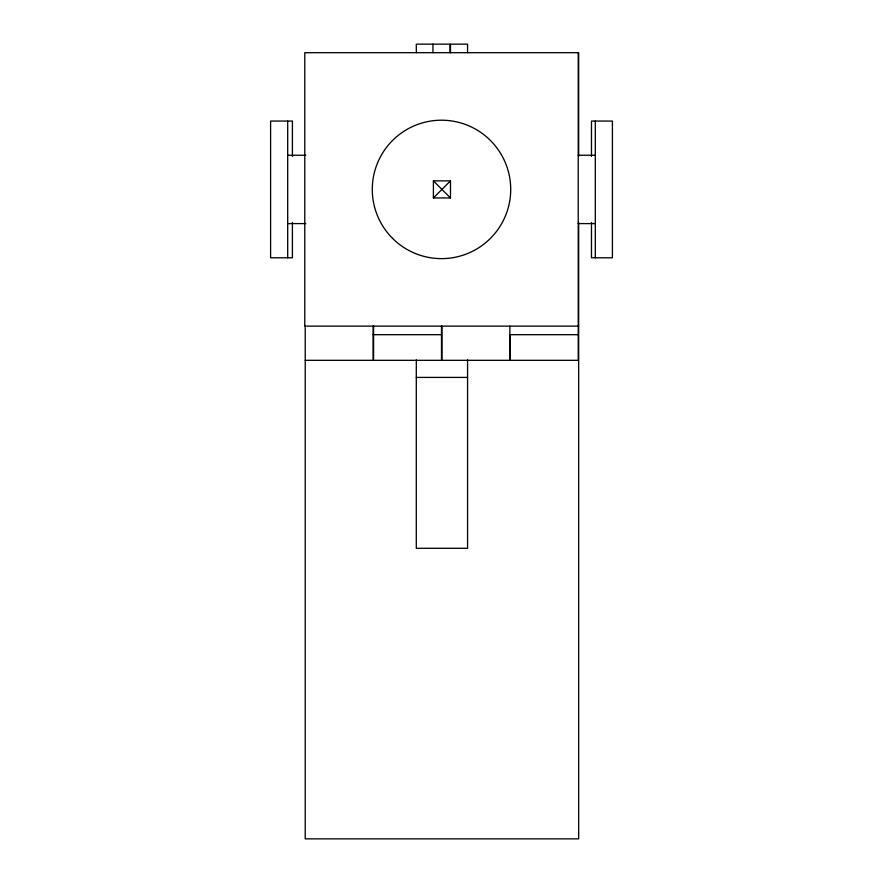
<?xml version="1.0" encoding="UTF-8"?>
<svg xmlns="http://www.w3.org/2000/svg" width="883" height="883" viewBox="0 0 883 883"><rect width="100%" height="100%" fill="white"/><g stroke="black" fill="none" stroke-linecap="round" stroke-linejoin="round"><path stroke-width="1.32" d="M433.398 197.958L450.485 180.872L433.398 180.872L433.398 197.958L450.485 197.958L450.485 180.872M287.692 155.242L305.739 155.242M578.144 155.242L595.308 155.242M287.692 223.598L305.739 223.598M578.144 223.598L595.308 223.598M578.663 326.136L304.778 326.136L304.778 52.693L578.663 52.693L578.663 156.457M373.134 334.69L441.5 334.69M509.866 334.69L578.222 334.69M305.22 360.319L373.134 360.319L373.134 326.136M416.301 377.416L467.571 377.416M433.398 180.872L450.485 197.958M595.308 121.059L595.308 257.781M591.478 156.401L591.478 121.059L612.405 121.059L612.405 257.781L591.478 257.781L591.478 222.439M578.663 222.373L578.663 838.85L305.22 838.85L305.22 326.136M578.222 52.693L578.222 360.319L510.297 360.319L510.297 334.69M509.866 326.136L509.866 360.319L441.941 360.319L441.941 326.136M467.571 52.693L467.571 44.15L450.485 44.15L450.485 52.693M467.571 359.867L467.571 548.31L416.301 548.31L416.301 359.867M450.043 52.693L450.043 44.15L416.301 44.15L416.301 52.693M441.5 326.136L441.5 360.319L373.575 360.319L373.575 326.136M432.957 44.15L432.957 52.693M292.405 156.401L292.405 121.059L270.595 121.059L270.595 257.781L292.405 257.781L292.405 222.439M287.692 121.059L287.692 257.781M392.56 238.366A69.216 69.216 0 0 0 508.354 207.328A69.216 69.216 0 0 0 423.586 122.56A69.216 69.216 0 0 0 392.56 238.366"/></g></svg>
